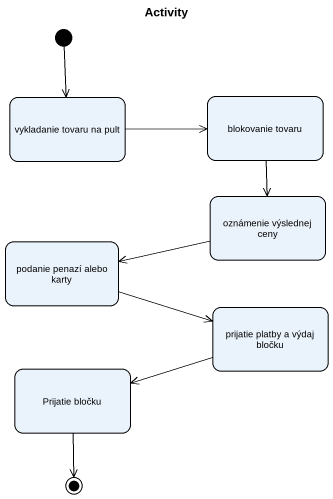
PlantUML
@startuml
title Activity
hide empty description
state "vykladanie tovaru na pult" as vykladanie_tovaru_na_pult
state "blokovanie tovaru" as blokovanie_tovaru
state "oznámenie výslednej ceny" as oznámenie_výslednej_ceny
state "podanie penazí alebo karty" as podanie_penazí_alebo_karty
state "prijatie platby a výdaj bločku" as prijatie_platby_a_výdaj
state "Prijatie bločku" as Prijatie_bločku
[*] --> vykladanie_tovaru_na_pult
vykladanie_tovaru_na_pult -right-> blokovanie_tovaru
blokovanie_tovaru --> oznámenie_výslednej_ceny
oznámenie_výslednej_ceny -left-> podanie_penazí_alebo_karty
podanie_penazí_alebo_karty -right-> prijatie_platby_a_výdaj
prijatie_platby_a_výdaj -left-> Prijatie_bločku
Prijatie_bločku --> [*]
@enduml
